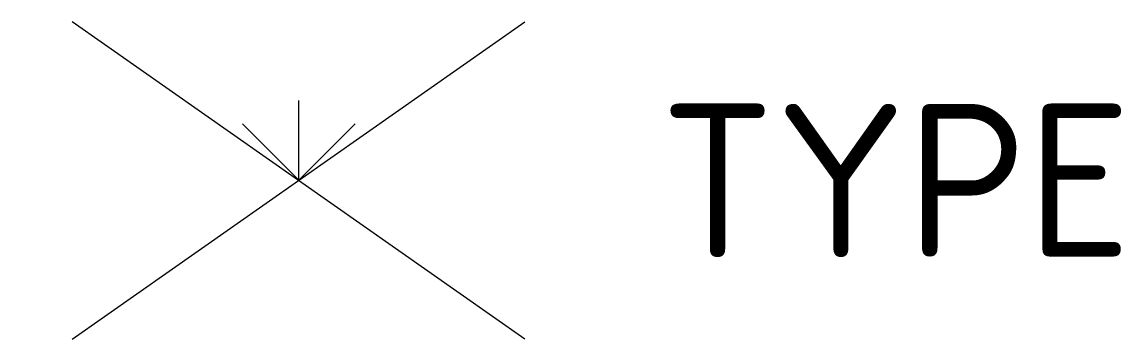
# Model space of a CAD drawing. Header units: metres. Extents: x -3.3 to 9.7, y -1.9 to 1.9.
import ezdxf
from ezdxf.enums import TextEntityAlignment as Align

# ---------------------------------------------------------------- set-up
doc = ezdxf.new("R2010")
doc.units = ezdxf.units.M
doc.layers.get('0').update_dxf_attribs({"lineweight": 25})
doc.styles.add('NLCS-ISO', font='NLCS-ISO.ttf')

msp = doc.modelspace()

# ---------------------------------------------------------------- hatches: boundary and pattern name
h = msp.add_hatch()
h.set_pattern_fill('AGR-KRUIDEN-SO', color=256, scale=0.5, style=0, pattern_type=2)
h.set_pattern_definition([(90, (0, 0), (-3.5355, 3.5355), [0.9375, -6.1336]), (45, (0, 0), (-3.5355, 3.5355), [0.9375, -4.0625]), (135, (0, 0), (-3.5355, -3.5355), [0.9375, -4.0625])])
edge = h.paths.add_edge_path()
edge.add_ellipse((0, 0), major_axis=(-3.25, 0), ratio=0.538462, start_angle=0, end_angle=360, ccw=False)

# ---------------------------------------------------------------- linework, layer by layer
for p, q in [((-2.662, -1.864), (2.662, 1.864)), ((2.662, -1.864), (-2.662, 1.864))]:
    msp.add_line(p, q)

# ---------------------------------------------------------------- texts
at = {"style": 'NLCS-ISO'}
msp.add_attdef('TYPE', text='', height=1.8, dxfattribs=at).set_placement((4.25, 0), align=Align.MIDDLE_LEFT)

doc.saveas('drawing.dxf')
